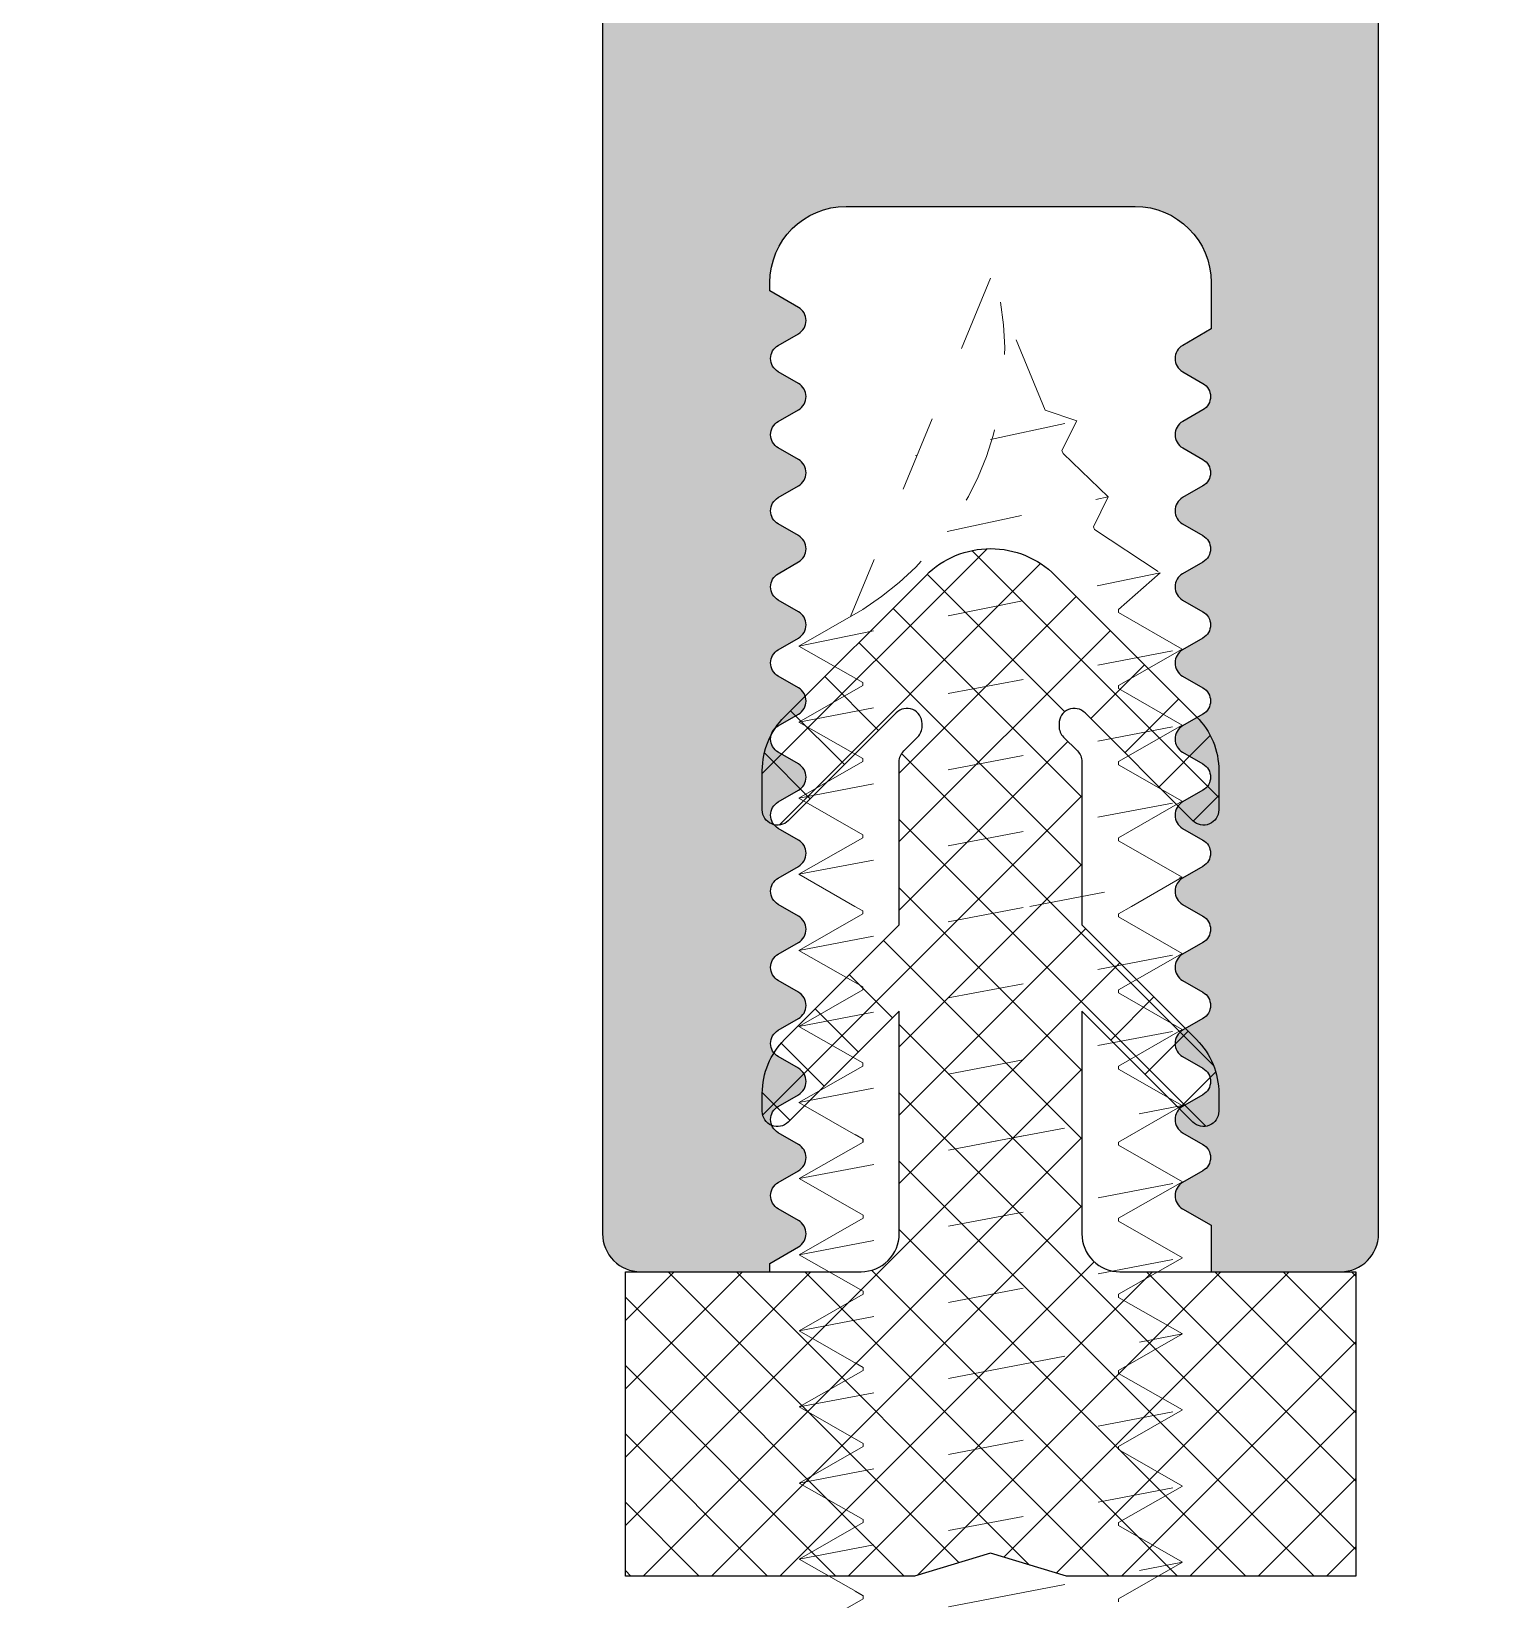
# Model space of a CAD drawing. Header units: inches. Extents: x -772 to 6765, y -813 to 4093.
# Drawn here: x 1539.365 to 1541.281, y -63.742 to -61.681 of the extents above; entities that cross this region are included whole.
import ezdxf

# ---------------------------------------------------------------- set-up
doc = ezdxf.new("R2010")
doc.units = ezdxf.units.IN
doc.header["$MEASUREMENT"] = 0
doc.linetypes.add('HIDDEN2', pattern=[0.1875, 0.125, -0.0625])
for name, color, linetype in [('aksoy_block', 7, 'Continuous'), ('aksoy_detaytarama', 252, 'Continuous'), ('aksoy_pvc', 245, 'Continuous'), ('H_FAC_Giydirme', 100, 'Continuous')]:
    doc.layers.add(name, color=color, linetype=linetype)
doc.layers.add('aksoy_vida', color=8, linetype='Continuous', lineweight=0)

# ---------------------------------------------------------------- blocks, each defined once
blk = doc.blocks.new('RYN_0342506', base_point=(58, 24.6))
at = {"layer": 'aksoy_detaytarama', "ltscale": 0.1, "extrusion": (0, 0, -1)}
h = blk.add_hatch(color=256, dxfattribs=at)
h.dxf.hatch_style = 1
h.paths.add_polyline_path([(-88.14999999990687, 52.99999999976717), (-88.14999999990687, 46.1999999997206), (-74.44999999995343, 46.1999999997206), (-74.44999999995343, 52.99999999976717)], flags=16)
edge = h.paths.add_edge_path()
edge.add_arc((-87.64998842345085, 72.09998842305504), 0.5000115766671682, 450.0013265422685, 539.9986734577313)
edge.add_line((-88.14999999990687, 72.0999999998603), (-88.14999999990687, 54.69999999983702))
edge.add_line((-88.14999999990687, 54.6999999997206), (-58.49999999990541, 54.6999999997206))
edge.add_arc((-58.5, 54.1999999997206), 0.5, 360, 450, ccw=False)
edge.add_line((-58, 54.1999999997206), (-58, 52.49999999976717))
edge.add_line((-58, 52.49999999976717), (-58.11028856829944, 52.49999999976717))
edge.add_line((-58.11028856830671, 52.49999999976717), (-58.32679491925228, 52.12499999976717))
edge.add_arc((-58.5, 52.2249999998603), 0.199999999999917, 210.0000000000001, 329.99999999999994, ccw=False)
edge.add_line((-58.67320508067496, 52.12499999976717), (-58.82679491916133, 52.3910254035145))
edge.add_arc((-59, 52.2910254036542), 0.1999999999999153, 389.9999999999992, 510.0000000000007)
edge.add_line((-59.17320508067496, 52.3910254035145), (-59.32679491916133, 52.12499999976717))
edge.add_arc((-59.5, 52.2249999998603), 0.199999999999917, 210.0000000000001, 329.99999999999994, ccw=False)
edge.add_line((-59.67320508067496, 52.12499999976717), (-59.82679491916133, 52.3910254035145))
edge.add_arc((-60, 52.2910254036542), 0.1999999999999153, 389.9999999999992, 510.0000000000007)
edge.add_line((-60.17320508067496, 52.3910254035145), (-60.32679491916133, 52.12499999976717))
edge.add_arc((-60.5, 52.2249999998603), 0.199999999999917, 210.0000000000001, 329.99999999999994, ccw=False)
edge.add_line((-60.67320508067496, 52.12499999976717), (-60.82679491916133, 52.3910254035145))
edge.add_arc((-61, 52.2910254036542), 0.1999999999999153, 389.9999999999992, 510.0000000000007)
edge.add_line((-61.17320508067496, 52.3910254035145), (-61.32679491916133, 52.12499999976717))
edge.add_arc((-61.5, 52.2249999998603), 0.199999999999917, 210.0000000000001, 329.99999999999994, ccw=False)
edge.add_line((-61.67320508067496, 52.12499999976717), (-61.82679491916133, 52.3910254035145))
edge.add_arc((-62, 52.2910254036542), 0.1999999999999153, 389.9999999999992, 510.0000000000007)
edge.add_line((-62.17320508067496, 52.3910254035145), (-62.32679491916133, 52.12499999976717))
edge.add_arc((-62.5, 52.2249999998603), 0.199999999999917, 210.0000000000001, 329.99999999999994, ccw=False)
edge.add_line((-62.67320508067496, 52.12499999976717), (-62.82679491916133, 52.3910254035145))
edge.add_arc((-63, 52.2910254036542), 0.1999999999999153, 389.9999999999992, 510.0000000000007)
edge.add_line((-63.17320508067496, 52.3910254035145), (-63.32679491916133, 52.12499999976717))
edge.add_arc((-63.5, 52.2249999998603), 0.199999999999917, 210.0000000000001, 329.99999999999994, ccw=False)
edge.add_line((-63.67320508067496, 52.12499999976717), (-63.82679491916133, 52.3910254035145))
edge.add_arc((-64, 52.2910254036542), 0.1999999999999153, 389.9999999999992, 510.0000000000007)
edge.add_line((-64.17320508067496, 52.3910254035145), (-64.32679491916133, 52.12499999976717))
edge.add_arc((-64.5, 52.2249999998603), 0.199999999999917, 210.0000000000001, 329.99999999999994, ccw=False)
edge.add_line((-64.67320508067496, 52.12499999976717), (-64.82679491916133, 52.3910254035145))
edge.add_arc((-65, 52.2910254036542), 0.1999999999999153, 389.9999999999992, 510.0000000000007)
edge.add_line((-65.17320508067496, 52.3910254035145), (-65.32679491916133, 52.12499999976717))
edge.add_arc((-65.5, 52.2249999998603), 0.199999999999917, 210.0000000000001, 329.99999999999994, ccw=False)
edge.add_line((-65.67320508067496, 52.12499999976717), (-65.82679491916133, 52.3910254035145))
edge.add_arc((-66, 52.2910254036542), 0.1999999999999153, 389.9999999999992, 510.0000000000007)
edge.add_line((-66.17320508067496, 52.3910254035145), (-66.32679491916133, 52.12499999976717))
edge.add_arc((-66.5, 52.2249999998603), 0.199999999999917, 210.0000000000001, 329.99999999999994, ccw=False)
edge.add_line((-66.67320508067496, 52.12499999976717), (-66.82679491916133, 52.3910254035145))
edge.add_arc((-67, 52.2910254036542), 0.1999999999999153, 389.9999999999992, 510.0000000000007)
edge.add_line((-67.17320508067496, 52.3910254035145), (-67.32679491916133, 52.12499999976717))
edge.add_arc((-67.5, 52.2249999998603), 0.199999999999917, 210.0000000000001, 329.99999999999994, ccw=False)
edge.add_line((-67.67320508067496, 52.12499999976717), (-67.82679491916133, 52.3910254035145))
edge.add_arc((-68, 52.2910254036542), 0.1999999999999153, 389.9999999999992, 510.0000000000007)
edge.add_line((-68.17320508067496, 52.3910254035145), (-68.32679491916133, 52.12499999976717))
edge.add_arc((-68.5, 52.2249999998603), 0.199999999999917, 210.0000000000001, 329.99999999999994, ccw=False)
edge.add_line((-68.67320508067496, 52.12499999976717), (-68.82679491916133, 52.3910254035145))
edge.add_arc((-69, 52.2910254036542), 0.1999999999999153, 389.9999999999992, 510.0000000000007)
edge.add_line((-69.17320508067496, 52.3910254035145), (-69.32679491916133, 52.12499999976717))
edge.add_arc((-69.5, 52.2249999998603), 0.199999999999917, 210.0000000000001, 329.99999999999994, ccw=False)
edge.add_line((-69.67320508067496, 52.12499999976717), (-69.8267949174442, 52.3910254035145))
edge.add_arc((-69.99999999825377, 52.2910254036542), 0.1999999999999117, 389.9999999999974, 510.0000000000026)
edge.add_line((-70.17320507904515, 52.3910254035145), (-70.32679491924864, 52.12499999976717))
edge.add_arc((-70.5, 52.2249999998603), 0.199999999999917, 210.0000000000001, 329.99999999999994, ccw=False)
edge.add_line((-70.67320508067496, 52.12499999976717), (-70.88971143162053, 52.49999999976717))
edge.add_line((-70.88971143169329, 52.49999999976717), (-70.99999999998909, 52.49999999976717))
edge.add_arc((-71, 51.49999999976717), 0.9999999999999929, 449.9999999999995, 540.0000000000005)
edge.add_line((-72, 51.49999999976717), (-72, 47.6999999997206))
edge.add_arc((-71, 47.6999999997206), 1.000000000000007, 540.0000000000005, 629.9999999999995)
edge.add_line((-71, 46.6999999997206), (-70.3897114317042, 46.6999999997206))
edge.add_line((-70.38971143169329, 46.6999999997206), (-70.17320508074772, 47.0749999997206))
edge.add_arc((-70, 46.9749999998603), 0.199999999999917, 390.00000000000006, 509.9999999999999, ccw=False)
edge.add_line((-69.82679491920862, 47.0749999997206), (-69.67320508072225, 46.80897459597327))
edge.add_arc((-69.5, 46.9089745960664), 0.1999999999999135, 569.9999999999984, 690.0000000000016)
edge.add_line((-69.32679491920862, 46.80897459597327), (-69.17320508072225, 47.0749999997206))
edge.add_arc((-69, 46.9749999998603), 0.199999999999917, 390.00000000000006, 509.9999999999999, ccw=False)
edge.add_line((-68.82679491920862, 47.0749999997206), (-68.67320508072225, 46.80897459597327))
edge.add_arc((-68.5, 46.9089745960664), 0.1999999999999135, 569.9999999999984, 690.0000000000016)
edge.add_line((-68.32679491920862, 46.80897459597327), (-68.17320508072225, 47.0749999997206))
edge.add_arc((-68, 46.9749999998603), 0.199999999999917, 390.00000000000006, 509.9999999999999, ccw=False)
edge.add_line((-67.82679491920862, 47.0749999997206), (-67.67320508072225, 46.80897459597327))
edge.add_arc((-67.5, 46.9089745960664), 0.1999999999999135, 569.9999999999984, 690.0000000000016)
edge.add_line((-67.32679491920862, 46.80897459597327), (-67.17320508072225, 47.0749999997206))
edge.add_arc((-67, 46.9749999998603), 0.199999999999917, 390.00000000000006, 509.9999999999999, ccw=False)
edge.add_line((-66.82679491920862, 47.0749999997206), (-66.67320508072225, 46.80897459597327))
edge.add_arc((-66.5, 46.9089745960664), 0.1999999999999135, 569.9999999999984, 690.0000000000016)
edge.add_line((-66.32679491920862, 46.80897459597327), (-66.17320508072225, 47.0749999997206))
edge.add_arc((-66, 46.9749999998603), 0.199999999999917, 390.00000000000006, 509.9999999999999, ccw=False)
edge.add_line((-65.82679491920862, 47.0749999997206), (-65.67320508072225, 46.80897459597327))
edge.add_arc((-65.5, 46.9089745960664), 0.1999999999999135, 569.9999999999984, 690.0000000000016)
edge.add_line((-65.32679491920862, 46.80897459597327), (-65.17320508072225, 47.0749999997206))
edge.add_arc((-65, 46.9749999998603), 0.199999999999917, 390.00000000000006, 509.9999999999999, ccw=False)
edge.add_line((-64.82679491920862, 47.0749999997206), (-64.67320508072225, 46.80897459597327))
edge.add_arc((-64.5, 46.9089745960664), 0.1999999999999135, 569.9999999999984, 690.0000000000016)
edge.add_line((-64.32679491920862, 46.80897459597327), (-64.17320508072225, 47.0749999997206))
edge.add_arc((-64, 46.9749999998603), 0.199999999999917, 390.00000000000006, 509.9999999999999, ccw=False)
edge.add_line((-63.82679491920862, 47.0749999997206), (-63.67320508072225, 46.80897459597327))
edge.add_arc((-63.5, 46.9089745960664), 0.1999999999999135, 569.9999999999984, 690.0000000000016)
edge.add_line((-63.32679491920862, 46.80897459597327), (-63.17320508072225, 47.0749999997206))
edge.add_arc((-63, 46.9749999998603), 0.199999999999917, 390.00000000000006, 509.9999999999999, ccw=False)
edge.add_line((-62.82679491920862, 47.0749999997206), (-62.67320508072225, 46.80897459597327))
edge.add_arc((-62.5, 46.9089745960664), 0.1999999999999135, 569.9999999999984, 690.0000000000016)
edge.add_line((-62.32679491920862, 46.80897459597327), (-62.17320508072225, 47.0749999997206))
edge.add_arc((-62, 46.9749999998603), 0.199999999999917, 390.00000000000006, 509.9999999999999, ccw=False)
edge.add_line((-61.82679491920862, 47.0749999997206), (-61.67320508072225, 46.80897459597327))
edge.add_arc((-61.5, 46.9089745960664), 0.1999999999999135, 569.9999999999984, 690.0000000000016)
edge.add_line((-61.32679491920862, 46.80897459597327), (-61.17320508072225, 47.0749999997206))
edge.add_arc((-61, 46.9749999998603), 0.199999999999917, 390.00000000000006, 509.9999999999999, ccw=False)
edge.add_line((-60.82679491920862, 47.0749999997206), (-60.67320508072225, 46.80897459597327))
edge.add_arc((-60.5, 46.9089745960664), 0.1999999999999135, 569.9999999999984, 690.0000000000016)
edge.add_line((-60.32679491920862, 46.80897459597327), (-60.17320508072225, 47.0749999997206))
edge.add_arc((-60, 46.9749999998603), 0.199999999999917, 390.00000000000006, 509.9999999999999, ccw=False)
edge.add_line((-59.82679491920862, 47.0749999997206), (-59.67320508072225, 46.80897459597327))
edge.add_arc((-59.5, 46.9089745960664), 0.1999999999999135, 569.9999999999984, 690.0000000000016)
edge.add_line((-59.32679491920862, 46.80897459597327), (-59.17320508072225, 47.0749999997206))
edge.add_arc((-59, 46.9749999998603), 0.199999999999917, 390.00000000000006, 509.9999999999999, ccw=False)
edge.add_line((-58.82679491920862, 47.0749999997206), (-58.61028856826306, 46.6999999997206))
edge.add_line((-58.61028856830671, 46.6999999997206), (-58.00000000000728, 46.6999999997206))
edge.add_line((-58, 46.6999999997206), (-58, 44.99999999976717))
edge.add_arc((-58.5, 44.99999999976717), 0.5000000000000142, 270.0000000000016, 359.99999999999835, ccw=False)
edge.add_line((-58.5, 44.49999999976717), (-88.15000000000146, 44.49999999976718))
edge.add_line((-88.14999999990687, 44.49999999976717), (-88.14999999990687, 27.09999999974389))
edge.add_arc((-87.64998842345085, 27.1000115761999), 0.5000115766671673, 540.0013265422685, 629.9986734577316)
edge.add_line((-87.64999999990687, 26.5999999998603), (-79.8499999999076, 26.5999999998603))
edge.add_line((-79.84999999997672, 26.5999999998603), (-79.84999999997672, 32.90099999983795))
edge.add_arc((-78.64999999990687, 32.90099999983795), 1.200000000035305, 450.00000000165096, 540.0000000016495, ccw=False)
edge.add_line((-78.64999999990687, 34.10099999979138), (-75.14999999760039, 34.10099999979138))
edge.add_arc((-75.14999999769498, 33.60099999979138), 0.4999999999997726, 359.9999999999739, 450.00000000002603, ccw=False)
edge.add_line((-74.64999999769498, 33.60099999979138), (-74.64999999769498, 32.20163505629171))
edge.add_arc((-74.9499884248944, 32.19899999978952), 0.2999999999957435, 269.9999999913433, 360.50326520220784, ccw=False)
edge.add_line((-74.9499884248944, 31.89899999974295), (-75.14998842477507, 31.89899999974295))
edge.add_arc((-75.14998842484783, 32.39899999974295), 0.5000000000195541, 539.99999996222, 629.9999999977592, ccw=False)
edge.add_line((-75.64998842484783, 32.39899999997579), (-75.64998842456771, 32.89899999962654))
edge.add_line((-75.64998842449859, 32.89899999974295), (-77.6499999999287, 32.89886030764319))
edge.add_line((-77.64999999990687, 32.89886030764319), (-77.64999967836047, 29.59892105893232))
edge.add_line((-77.64999967836775, 29.59892105893232), (-77.84999967836848, 29.39892105897889))
edge.add_line((-77.8499996784376, 29.39892105897889), (-77.65000032152966, 29.19892105902545))
edge.add_line((-77.6500003215624, 29.19892105902545), (-77.65000000001237, 25.89899999974295))
edge.add_line((-77.64999999990687, 25.89899999974295), (-75.64999999990687, 25.89899999974295))
edge.add_line((-75.64999999990687, 25.89899999974295), (-75.64999999760039, 26.39899999974295))
edge.add_arc((-75.14999999769498, 26.39899999974295), 0.4999999999997726, 449.9999999999739, 540.0000000000261, ccw=False)
edge.add_line((-75.14999999769498, 26.89899999974295), (-74.94999999769789, 26.89899999974295))
edge.add_arc((-74.94999999762513, 26.59899999969639), 0.300000000025193, 359.999999995918, 449.99999999574385, ccw=False)
edge.add_line((-74.64999999769498, 26.59899999969639), (-74.65000000000146, 25.09999999892898))
edge.add_arc((-75.14999999990687, 25.0999999998603), 0.49999999997695, 269.99999999735866, 359.9999999092598, ccw=False)
edge.add_line((-75.14999999990687, 24.5999999998603), (-220.6499999999069, 24.59999999986033))
edge.add_arc((-220.6499969592551, 25.10000304039568), 0.5000030407071934, 540.0003484361993, 629.9996515638006, ccw=False)
edge.add_line((-221.1499999999069, 25.0999999998603), (-221.1499999999069, 74.0999999998603))
edge.add_arc((-220.6499969592551, 74.0999969590921), 0.5000030407071934, 450.0003484361994, 539.9996515638006, ccw=False)
edge.add_line((-220.6499999999069, 74.5999999998603), (-75.14999999990687, 74.59999999986027))
edge.add_arc((-75.14999999990687, 74.0999999998603), 0.4999999999769536, 360.00000009074057, 450.0000000026409, ccw=False)
edge.add_line((-74.64999999990687, 74.1000000005588), (-74.64999999760039, 72.60099999979138))
edge.add_arc((-74.94999999762513, 72.60099999979138), 0.3000000000251944, 270.0000000042559, 360.0000000040817, ccw=False)
edge.add_line((-74.94999999762513, 72.30099999974482), (-75.14999999762222, 72.30099999974482))
edge.add_arc((-75.14999999769498, 72.80099999974482), 0.4999999999997726, 179.9999999999739, 270.00000000002603, ccw=False)
edge.add_line((-75.64999999769498, 72.80099999974482), (-75.65000000000146, 73.30099999974482))
edge.add_line((-75.64999999990687, 73.30099999974482), (-77.64999999990687, 73.30099999974482))
edge.add_line((-77.64999999990687, 73.30099999974482), (-77.6500003214569, 70.00107894046232))
edge.add_line((-77.6500003215624, 70.00107894046232), (-77.84999967847034, 69.80107894050889))
edge.add_line((-77.8499996784376, 69.80107894050889), (-77.64999967843687, 69.60107894055545))
edge.add_line((-77.64999967836775, 69.60107894055545), (-77.64999999991414, 66.30113969184458))
edge.add_line((-77.64999999990687, 66.30113969184458), (-75.64998842447676, 66.30099999974482))
edge.add_line((-75.64998842449859, 66.30099999974482), (-75.64998842477871, 66.80099999939557))
edge.add_arc((-75.14998842484783, 66.80099999974482), 0.5000000000195541, 450.0000000022407, 540.00000003778, ccw=False)
edge.add_line((-75.14998842484783, 67.30099999974482), (-74.94998842496716, 67.30099999974482))
edge.add_arc((-74.9499884248944, 67.00099999969825), 0.2999999999957454, 359.496734797793, 450.00000000865623, ccw=False)
edge.add_line((-74.64999999769498, 66.99836494331248), (-74.64999999769498, 65.5989999998128))
edge.add_arc((-75.14999999769498, 65.59899999969639), 0.4999999999997726, 269.9999999999739, 360.00000000002603, ccw=False)
edge.add_line((-75.14999999769498, 65.09899999969639), (-78.65000000000146, 65.09899999969639))
edge.add_arc((-78.64999999990687, 66.29899999988265), 1.200000000035288, 539.9999999983498, 629.9999999983497, ccw=False)
edge.add_line((-79.84999999997672, 66.29899999988265), (-79.84999999997672, 72.5999999998603))
edge.add_line((-79.84999999997672, 72.5999999998603), (-87.64999999997599, 72.5999999998603))
h.paths.add_polyline_path([(-218.6499999999069, 72.39999999967404), (-203.1499999999069, 72.39999999967404), (-202.1499999999069, 72.0999999998603), (-184.1499999999069, 72.0999999998603), (-183.1499999999069, 72.39999999967404), (-132.1499999999069, 72.39999999967404), (-131.1499999999069, 72.0999999998603), (-127.1499999999069, 72.0999999998603), (-126.1499999999069, 72.39999999967404), (-90.14999999990687, 72.39999999967404), (-90.14999999990687, 26.7999999995809), (-126.1499999999069, 26.7999999995809), (-127.1499999999069, 27.0999999998603), (-131.1499999999069, 27.0999999998603), (-132.1499999999069, 26.7999999995809), (-183.1539999999804, 26.7999999995809), (-183.1499999999069, 26.7999999995809), (-184.1499999999069, 27.0999999998603), (-202.1499999999069, 27.0999999998603), (-203.1499999999069, 26.7999999995809), (-218.6499999999069, 26.7999999995809)], flags=16)
at = {"layer": 'H_FAC_Giydirme', "extrusion": (0, 0, -1)}
blk.add_lwpolyline([(-88.14999999990687, 54.6999999997206), (-58.5, 54.6999999997206, -0.414213562373095), (-58, 54.1999999997206), (-58, 52.49999999976717), (-58.11028856830671, 52.49999999976717), (-58.32679491920862, 52.12499999976717, -0.577350269189625), (-58.67320508067496, 52.12499999976717), (-58.82679491920862, 52.3910254035145, 0.5773502691896374), (-59.17320508067496, 52.3910254035145), (-59.32679491920862, 52.12499999976717, -0.577350269189625), (-59.67320508067496, 52.12499999976717), (-59.82679491920862, 52.3910254035145, 0.5773502691896374), (-60.17320508067496, 52.3910254035145), (-60.32679491920862, 52.12499999976717, -0.577350269189625), (-60.67320508067496, 52.12499999976717), (-60.82679491920862, 52.3910254035145, 0.5773502691896374), (-61.17320508067496, 52.3910254035145), (-61.32679491920862, 52.12499999976717, -0.577350269189625), (-61.67320508067496, 52.12499999976717), (-61.82679491920862, 52.3910254035145, 0.5773502691896374), (-62.17320508067496, 52.3910254035145), (-62.32679491920862, 52.12499999976717, -0.577350269189625), (-62.67320508067496, 52.12499999976717), (-62.82679491920862, 52.3910254035145, 0.5773502691896374), (-63.17320508067496, 52.3910254035145), (-63.32679491920862, 52.12499999976717, -0.577350269189625), (-63.67320508067496, 52.12499999976717), (-63.82679491920862, 52.3910254035145, 0.5773502691896374), (-64.17320508067496, 52.3910254035145), (-64.32679491920862, 52.12499999976717, -0.577350269189625), (-64.67320508067496, 52.12499999976717), (-64.82679491920862, 52.3910254035145, 0.5773502691896374), (-65.17320508067496, 52.3910254035145), (-65.32679491920862, 52.12499999976717, -0.577350269189625), (-65.67320508067496, 52.12499999976717), (-65.82679491920862, 52.3910254035145, 0.5773502691896374), (-66.17320508067496, 52.3910254035145), (-66.32679491920862, 52.12499999976717, -0.577350269189625), (-66.67320508067496, 52.12499999976717), (-66.82679491920862, 52.3910254035145, 0.5773502691896374), (-67.17320508067496, 52.3910254035145), (-67.32679491920862, 52.12499999976717, -0.577350269189625), (-67.67320508067496, 52.12499999976717), (-67.82679491920862, 52.3910254035145, 0.5773502691896374), (-68.17320508067496, 52.3910254035145), (-68.32679491920862, 52.12499999976717, -0.577350269189625), (-68.67320508067496, 52.12499999976717), (-68.82679491920862, 52.3910254035145, 0.5773502691896374), (-69.17320508067496, 52.3910254035145), (-69.32679491920862, 52.12499999976717, -0.577350269189625), (-69.67320508067496, 52.12499999976717), (-69.8267949174624, 52.3910254035145, 0.5773502691896581), (-70.17320507904515, 52.3910254035145), (-70.32679491920862, 52.12499999976717, -0.577350269189625), (-70.67320508067496, 52.12499999976717), (-70.88971143169329, 52.49999999976717), (-71, 52.49999999976717, 0.4142135623730992), (-72, 51.49999999976717), (-72, 47.6999999997206, 0.4142135623730909), (-71, 46.6999999997206), (-70.38971143169329, 46.6999999997206), (-70.17320508067496, 47.0749999997206, -0.577350269189625), (-69.82679491920862, 47.0749999997206), (-69.67320508067496, 46.80897459597327, 0.5773502691896415), (-69.32679491920862, 46.80897459597327), (-69.17320508067496, 47.0749999997206, -0.577350269189625), (-68.82679491920862, 47.0749999997206), (-68.67320508067496, 46.80897459597327, 0.5773502691896415), (-68.32679491920862, 46.80897459597327), (-68.17320508067496, 47.0749999997206, -0.577350269189625), (-67.82679491920862, 47.0749999997206), (-67.67320508067496, 46.80897459597327, 0.5773502691896415), (-67.32679491920862, 46.80897459597327), (-67.17320508067496, 47.0749999997206, -0.577350269189625), (-66.82679491920862, 47.0749999997206), (-66.67320508067496, 46.80897459597327, 0.5773502691896415), (-66.32679491920862, 46.80897459597327), (-66.17320508067496, 47.0749999997206, -0.577350269189625), (-65.82679491920862, 47.0749999997206), (-65.67320508067496, 46.80897459597327, 0.5773502691896415), (-65.32679491920862, 46.80897459597327), (-65.17320508067496, 47.0749999997206, -0.577350269189625), (-64.82679491920862, 47.0749999997206), (-64.67320508067496, 46.80897459597327, 0.5773502691896415), (-64.32679491920862, 46.80897459597327), (-64.17320508067496, 47.0749999997206, -0.577350269189625), (-63.82679491920862, 47.0749999997206), (-63.67320508067496, 46.80897459597327, 0.5773502691896415), (-63.32679491920862, 46.80897459597327), (-63.17320508067496, 47.0749999997206, -0.577350269189625), (-62.82679491920862, 47.0749999997206), (-62.67320508067496, 46.80897459597327, 0.5773502691896415), (-62.32679491920862, 46.80897459597327), (-62.17320508067496, 47.0749999997206, -0.577350269189625), (-61.82679491920862, 47.0749999997206), (-61.67320508067496, 46.80897459597327, 0.5773502691896415), (-61.32679491920862, 46.80897459597327), (-61.17320508067496, 47.0749999997206, -0.577350269189625), (-60.82679491920862, 47.0749999997206), (-60.67320508067496, 46.80897459597327, 0.5773502691896415), (-60.32679491920862, 46.80897459597327), (-60.17320508067496, 47.0749999997206, -0.577350269189625), (-59.82679491920862, 47.0749999997206), (-59.67320508067496, 46.80897459597327, 0.5773502691896415), (-59.32679491920862, 46.80897459597327), (-59.17320508067496, 47.0749999997206, -0.577350269189625), (-58.82679491920862, 47.0749999997206), (-58.61028856830671, 46.6999999997206), (-58, 46.6999999997206), (-58, 44.99999999976717, -0.4142135623730784), (-58.5, 44.49999999976717), (-88.14999999990687, 44.49999999976717)], format="xyb", dxfattribs=at)
blk = doc.blocks.new('RYN_0809271', base_point=(0.007070999999999999, -0.007070999999999999))
at = {"layer": 'aksoy_detaytarama', "extrusion": (0, 0, -1)}
h = blk.add_hatch(dxfattribs=at)
h.set_pattern_fill('ANSI37', color=256, scale=0.2, angle=89.99999999999999)
h.set_pattern_definition([(135, (5565.303622681734, -3711.119958443611), (-0.4490128060534578, -0.4490128060534575), []), (225, (5565.303622681734, -3711.119958443611), (0.4490128060534575, -0.4490128060534578), [])])
edge = h.paths.add_edge_path()
edge.add_ellipse((-12.31008194702655, 4.792429000000084), major_axis=(-1.199598967973309, 0), ratio=1, start_angle=-45.01725629013196, end_angle=45.01725629013192)
edge.add_line((-13.15807099999984, 3.943929000000026), (-11.30007099999966, 2.084929000000102))
edge.add_ellipse((-10.59374572823283, 2.793201147737209), major_axis=(-1.000272375304159, 0), ratio=1, start_angle=45.07885473588838, end_angle=90.03864855606537)
edge.add_line((-10.59307100000024, 1.792929000000186), (-10.07607100000041, 1.792929000000186))
edge.add_ellipse((-10.07604803440923, 1.992985419021128), major_axis=(-0.2000564203391169, 0), ratio=1, start_angle=89.99342269820941, end_angle=224.7907107035645)
edge.add_line((-9.934070999999676, 2.13392900000008), (-11.35107100000005, 3.550928999999996))
edge.add_ellipse((-11.2100949553251, 3.692873086844595), major_axis=(-0.2000559145897429, 0), ratio=1, start_angle=-90.00686077693348, end_angle=45.196043010322796, ccw=False)
edge.add_line((-11.21007100000043, 3.892929000000095), (-11.17607099999987, 3.892929000000095))
edge.add_ellipse((-11.17593624832989, 3.692871961647356), major_axis=(-0.2000570837348221, 0), ratio=1, start_angle=224.8363264511894, end_angle=270.03859249775803, ccw=False)
edge.add_line((-11.03407100000004, 3.833928999999898), (-10.85107100000005, 3.650928999999905))
edge.add_ellipse((-10.71020583297893, 3.792989147413335), major_axis=(-0.2000601928495831, 0), ratio=1, start_angle=45.24199646498594, end_angle=90.03861518417192)
edge.add_line((-10.71007100000043, 3.592928999999913), (-8.564070999999785, 3.592928999999913))
edge.add_line((-8.564070999999785, 3.592928999999913), (-7.057071000000178, 2.084929000000102))
edge.add_ellipse((-6.35074572823289, 2.793201147738308), major_axis=(-1.000272375305259, 0), ratio=1, start_angle=45.07885473591444, end_angle=90.03864855609133)
edge.add_line((-6.350070999999843, 1.792929000000186), (-6.11591800000042, 1.792929000000186))
edge.add_ellipse((-6.115918004211248, 1.992928706627734), major_axis=(-0.1999997066275481, 0), ratio=1, start_angle=90.00000120631518, end_angle=225.0000585757657)
edge.add_line((-5.974497000000156, 2.134349999999813), (-7.433074999999917, 3.592928999999913))
edge.add_line((-7.433074999999917, 3.592928999999913), (-4.507070999999996, 3.592928999999913))
edge.add_ellipse((-4.507070626462404, 3.092929373537504), major_axis=(-0.499999626462548, 0), ratio=1, start_angle=179.9999571957131, end_angle=270.000042804287, ccw=False)
edge.add_line((-4.007070999999996, 3.092928999999913), (-4.007070999999996, -0.007070999999996275))
edge.add_line((-4.007070999999996, -0.007070999999996275), (-0.007070999999996275, -0.007070999999996275))
edge.add_line((-0.007070999999996275, -0.007070999999996275), (-0.007070999999996275, 3.792929000000186))
edge.add_line((-0.007070999999996275, 3.792929000000186), (-0.3070710000001782, 4.792929000000186))
edge.add_line((-0.3070710000001782, 4.792929000000186), (-0.007070999999996275, 5.792929000000186))
edge.add_line((-0.007070999999996275, 5.792929000000186), (-0.007070999999996275, 9.592928999999913))
edge.add_line((-0.007070999999996275, 9.592928999999913), (-4.007070999999996, 9.592928999999913))
edge.add_line((-4.007070999999996, 9.592928999999913), (-4.007070999999996, 6.492929000000004))
edge.add_ellipse((-4.507070626462404, 6.492928626462412), major_axis=(-0.4999996264625475, 0), ratio=1, start_angle=89.99995719571302, end_angle=180.000042804287, ccw=False)
edge.add_line((-4.507070999999996, 5.992929000000004), (-7.433074999999917, 5.992929000000004))
edge.add_line((-7.433074999999917, 5.992929000000004), (-5.973544999999831, 7.451458999999886))
edge.add_ellipse((-6.114917861419315, 7.592928931405583), major_axis=(-0.2000000685946508, 0), ratio=1, start_angle=134.980336425569, end_angle=270.0000397004902)
edge.add_line((-6.114918000000216, 7.792929000000186), (-6.350070999999843, 7.792929000000186))
edge.add_ellipse((-6.349884156846304, 6.792993511571161), major_axis=(-0.9999355058853331, 0), ratio=1, start_angle=270.0107060146659, end_angle=315.0101841010697)
edge.add_line((-7.057071000000178, 7.499929000000066), (-8.564070999999785, 5.992929000000004))
edge.add_line((-8.564070999999785, 5.992929000000004), (-10.71007100000043, 5.992929000000004))
edge.add_ellipse((-10.70935078243665, 5.793224751247283), major_axis=(-0.1997055474523127, 0), ratio=1, start_angle=270.2066317972265, end_angle=315.2061098836302)
edge.add_line((-10.85107100000005, 5.933928999999807), (-11.03407100000004, 5.750928999999815))
edge.add_ellipse((-11.17508409523171, 5.893340371084268), major_axis=(-0.200413801024204, 0), ratio=1, start_angle=89.71785522633871, end_angle=134.7173333127425, ccw=False)
edge.add_line((-11.17607099999987, 5.692928999999822), (-11.21007100000043, 5.692928999999822))
edge.add_ellipse((-11.20994796381545, 5.892630900592423), major_axis=(-0.1997019384938467, 0), ratio=1, start_angle=-45.035515693713876, end_angle=89.96470011946099, ccw=False)
edge.add_line((-11.35107100000005, 6.033929000000171), (-9.934070999999676, 7.450929000000087))
edge.add_ellipse((-10.07590114186273, 7.592519993729518), major_axis=(-0.2004090782529154, 0), ratio=1, start_angle=135.0483456375078, end_angle=270.0485614506829)
edge.add_line((-10.07607100000041, 7.792929000000186), (-10.59307100000024, 7.792929000000186))
edge.add_ellipse((-10.59288415684624, 6.792993511572258), major_axis=(-0.9999355058842353, 0), ratio=1, start_angle=270.010706014692, end_angle=315.0101841010957)
edge.add_line((-11.30007099999966, 7.499929000000066), (-13.15807099999984, 5.640929000000142))
at = {"layer": 'aksoy_pvc'}
blk.add_lwpolyline([(13.15807099999984, 5.640929000000142, -0.41439), (13.15807099999984, 3.943929000000026), (11.30007099999966, 2.084929000000102, -0.19873), (10.59307100000024, 1.792929000000186), (10.07607100000041, 1.792929000000186, -0.6669), (9.934070999999676, 2.13392900000008), (11.35107100000005, 3.550928999999996, 0.66946), (11.21007100000043, 3.892929000000095), (11.17607099999987, 3.892929000000095, 0.19983), (11.03407100000004, 3.833928999999898), (10.85107100000005, 3.650928999999905, -0.19799), (10.71007100000043, 3.592928999999913), (8.564070999999785, 3.592928999999913), (7.057071000000178, 2.084929000000102, -0.19873), (6.350070999999843, 1.792929000000186), (6.11591800000042, 1.792929000000186, -0.668179), (5.974497000000156, 2.134349999999813), (7.433074999999917, 3.592928999999913), (4.507070999999996, 3.592928999999913, 0.414214), (4.007070999999996, 3.092928999999913), (4.007070999999996, -0.007070999999996275), (0.007070999999996275, -0.007070999999996275), (0.007070999999996275, 3.792929000000186), (0.3070710000001782, 4.792929000000186), (0.007070999999996275, 5.792929000000186), (0.007070999999996275, 9.592928999999913), (4.007070999999996, 9.592928999999913), (4.007070999999996, 6.492929000000004, 0.414214), (4.507070999999996, 5.992929000000004), (7.433074999999917, 5.992929000000004), (5.973544999999831, 7.451458999999886, -0.668303), (6.114918000000216, 7.792929000000186), (6.350070999999843, 7.792929000000186, -0.19891), (7.057071000000178, 7.499929000000066), (8.564070999999785, 5.992929000000004), (10.71007100000043, 5.992929000000004, -0.19891), (10.85107100000005, 5.933928999999807), (11.03407100000004, 5.750928999999815, 0.19891), (11.17607099999987, 5.692928999999822), (11.21007100000043, 5.692928999999822, 0.66818), (11.35107100000005, 6.033929000000171), (9.934070999999676, 7.450929000000087, -0.66818), (10.07607100000041, 7.792929000000186), (10.59307100000024, 7.792929000000186, -0.19891), (11.30007099999966, 7.499929000000066), (13.15807099999984, 5.640929000000142)], format="xyb", close=True, dxfattribs=at)
blk = doc.blocks.new('RYN_0535462', base_point=(-3.157513, 0))
at = {"layer": 'aksoy_vida', "linetype": 'HIDDEN2', "ltscale": 0.2}
for p, q in [((6.364849999999933, 6.515207000000373), (6.943369999999959, 3.47801999999956)), ((6.844826999999896, 5.675317000000177), (6.364849999999933, 6.515207000000373)), ((7.365109999999731, 6.515207000000373), (6.885212999999567, 5.675317000000177)), ((7.365109999999731, 6.515207000000373), (8.324999999999818, 1.475864000000001)), ((7.845088000000032, 5.675317000000177), (7.365109999999731, 6.515207000000373)), ((8.364980000000287, 6.515207000000373), (7.885083000000122, 5.675317000000177)), ((8.364980000000287, 6.515207000000373), (9.324870000000374, 1.475864000000001)), ((8.84495700000025, 5.675317000000177), (8.364980000000287, 6.515207000000373)), ((9.364849999999933, 6.515207000000373), (8.88495200000034, 5.675317000000177)), ((9.364849999999933, 6.515207000000373), (9.943369999999959, 3.47801999999956)), ((9.844826999999896, 5.675317000000177), (9.364849999999933, 6.515207000000373)), ((10.36510999999973, 6.515207000000373), (9.885212999999567, 5.675317000000177)), ((10.36510999999973, 6.515207000000373), (11.32499999999982, 1.475864000000001)), ((10.84508800000003, 5.675317000000177), (10.36510999999973, 6.515207000000373)), ((11.36498000000029, 6.515207000000373), (10.88508300000012, 5.675317000000177)), ((11.36498000000029, 6.515207000000373), (12.32487000000037, 1.475864000000001)), ((11.84495700000025, 5.675317000000177), (11.36498000000029, 6.515207000000373)), ((12.36484999999993, 6.515207000000373), (11.88495200000034, 5.675317000000177)), ((12.36484999999993, 6.515207000000373), (12.94336999999996, 3.47801999999956)), ((12.8448269999999, 5.675317000000177), (12.36484999999993, 6.515207000000373)), ((13.36510999999973, 6.518694000000323), (12.88521299999957, 5.678804000000127)), ((13.36510999999973, 6.518694000000323), (14.32499999999982, 1.47935200000029)), ((13.84508800000003, 5.678804000000127), (13.36510999999973, 6.518694000000323)), ((14.36498000000029, 6.518694000000323), (13.88508300000012, 5.678804000000127)), ((14.36498000000029, 6.518694000000323), (15.32487000000037, 1.47935200000029)), ((14.84495700000025, 5.678804000000127), (14.36498000000029, 6.518694000000323)), ((15.36484999999993, 6.518694000000323), (14.88495200000034, 5.678804000000127)), ((15.36484999999993, 6.518694000000323), (15.94336999999996, 3.48150700000042)), ((15.8448269999999, 5.678804000000127), (15.36484999999993, 6.518694000000323)), ((15.94336999999996, 5.781272999999601), (16.36471900000015, 6.518694000000323)), ((16.36471900000015, 6.518694000000323), (17.32460900000024, 1.47935200000029)), ((16.84469700000045, 5.678804000000127), (16.36471900000015, 6.518694000000323)), ((17.3645889999998, 6.518694000000323), (16.8846910000002, 5.678804000000127)), ((17.3645889999998, 6.518694000000323), (18.32447799999954, 1.47935200000029)), ((17.84456599999976, 5.678804000000127), (17.3645889999998, 6.518694000000323)), ((18.36445800000001, 6.518694000000323), (17.88456099999985, 5.678804000000127)), ((18.36445800000001, 6.518694000000323), (19.3243480000001, 1.47935200000029)), ((18.84443600000031, 5.678804000000127), (18.36445800000001, 6.518694000000323)), ((19.36432799999966, 6.518694000000323), (18.88443000000007, 5.678804000000127)), ((19.36432799999966, 6.518694000000323), (20.32421799999975, 1.770513999999821)), ((19.84430499999962, 5.678804000000127), (19.36432799999966, 6.518694000000323)), ((6.884821999999986, 5.675317000000177), (6.943369999999959, 5.777785000000222)), ((9.884821999999986, 5.675317000000177), (9.943369999999959, 5.777785000000222)), ((12.88482199999999, 5.675317000000177), (12.94336999999996, 5.777785000000222)), ((15.88482199999999, 5.678804000000127), (15.94336999999996, 5.781272999999601)), ((24.19793200000004, 3.999050000000352), (19.75178200000028, 5.840704999999616)), ((6.843369999999595, 5.678549999999632), (6.845218000000386, 5.675317000000177)), ((6.884821999999986, 5.675317000000177), (6.844826999999896, 5.675317000000177)), ((6.885212999999567, 5.675317000000177), (6.845218000000386, 5.675317000000177)), ((7.885083000000122, 5.675317000000177), (7.845088000000032, 5.675317000000177)), ((8.88495200000034, 5.675317000000177), (8.84495700000025, 5.675317000000177)), ((9.843369999999595, 5.678549999999632), (9.845218000000386, 5.675317000000177)), ((9.884821999999986, 5.675317000000177), (9.844826999999896, 5.675317000000177)), ((9.885212999999567, 5.675317000000177), (9.845218000000386, 5.675317000000177)), ((10.88508300000012, 5.675317000000177), (10.84508800000003, 5.675317000000177)), ((11.88495200000034, 5.675317000000177), (11.84495700000025, 5.675317000000177)), ((12.8433699999996, 5.682036999999582), (12.84521800000039, 5.678804000000127)), ((12.88482199999999, 5.675317000000177), (12.8448269999999, 5.675317000000177)), ((12.88521299999957, 5.678804000000127), (12.84521800000039, 5.678804000000127)), ((13.88508300000012, 5.678804000000127), (13.84508800000003, 5.678804000000127)), ((14.88495200000034, 5.678804000000127), (14.84495700000025, 5.678804000000127)), ((15.88482199999999, 5.678804000000127), (15.8448269999999, 5.678804000000127)), ((16.8846910000002, 5.678804000000127), (16.84469700000045, 5.678804000000127)), ((17.88456099999985, 5.678804000000127), (17.84456599999976, 5.678804000000127)), ((18.88443000000007, 5.678804000000127), (18.84443600000031, 5.678804000000127)), ((21.86805399999957, 4.983586999999716), (21.87265800000023, 4.962209999999686)), ((20.86818500000027, 4.569427999999789), (21.32408699999996, 2.452554000000418)), ((6.843369999999595, 4.005065999999715), (7.325130999999601, 1.475864000000001)), ((9.843369999999595, 4.005065999999715), (10.3251309999996, 1.475864000000001)), ((12.8433699999996, 4.008554000000004), (13.3251309999996, 1.47935200000029)), ((22.08009599999968, 3.999023000000307), (22.32395699999961, 2.866713000000345)), ((22.46392899999955, 3.280802000000222), (24.19786699999986, 3.999023000000307)), ((15.94336999999996, 3.48150700000042), (16.32473899999968, 1.47935200000029)), ((22.46392899999955, 3.280802000000222), (22.32395699999961, 2.866713000000345)), ((21.89526999999998, 3.045256999999765), (21.32408699999996, 2.452554000000418)), ((21.89526999999998, 3.045256999999765), (21.93222100000003, 3.060561999999663)), ((22.32395699999961, 2.866713000000345), (21.93222100000003, 3.060561999999663)), ((20.89540099999977, 2.631097000000409), (20.32421799999975, 1.770513999999821)), ((20.89540099999977, 2.631097000000409), (20.93235100000038, 2.646402000000307)), ((21.32408699999996, 2.452554000000418), (20.93235100000038, 2.646402000000307)), ((6.804847000000336, 2.315754999999626), (6.844842000000426, 2.315754999999626)), ((6.843369999999595, 2.315754999999626), (6.845233000000007, 2.315754999999626)), ((6.844842000000426, 2.315754999999626), (6.943369999999959, 2.143315999999686)), ((7.325130999999601, 1.475864000000001), (6.845233000000007, 2.315754999999626)), ((7.805107999999564, 2.315754999999626), (7.325130999999601, 1.475864000000001)), ((7.805107999999564, 2.315754999999626), (7.845102999999654, 2.315754999999626)), ((8.324999999999818, 1.475864000000001), (7.845102999999654, 2.315754999999626)), ((8.80497800000012, 2.315754999999626), (8.324999999999818, 1.475864000000001)), ((8.80497800000012, 2.315754999999626), (8.84497199999987, 2.315754999999626)), ((9.324870000000374, 1.475864000000001), (8.84497199999987, 2.315754999999626)), ((9.804847000000336, 2.315754999999626), (9.324870000000374, 1.475864000000001)), ((9.804847000000336, 2.315754999999626), (9.844842000000426, 2.315754999999626)), ((9.843369999999595, 2.315754999999626), (9.845233000000007, 2.315754999999626)), ((9.844842000000426, 2.315754999999626), (9.943369999999959, 2.143315999999686)), ((10.3251309999996, 1.475864000000001), (9.845233000000007, 2.315754999999626)), ((10.80510799999956, 2.315754999999626), (10.3251309999996, 1.475864000000001)), ((10.80510799999956, 2.315754999999626), (10.84510299999965, 2.315754999999626)), ((11.32499999999982, 1.475864000000001), (10.84510299999965, 2.315754999999626)), ((11.80497800000012, 2.315754999999626), (11.32499999999982, 1.475864000000001)), ((11.80497800000012, 2.315754999999626), (11.84497199999987, 2.315754999999626)), ((12.32487000000037, 1.475864000000001), (11.84497199999987, 2.315754999999626)), ((12.80484700000034, 2.315754999999626), (12.32487000000037, 1.475864000000001)), ((12.80484700000034, 2.315754999999626), (12.84484200000043, 2.315754999999626)), ((12.8433699999996, 2.319241999999576), (12.84523300000001, 2.319241999999576)), ((12.84484200000043, 2.315754999999626), (12.94336999999996, 2.143315999999686)), ((13.3251309999996, 1.47935200000029), (12.84523300000001, 2.319241999999576)), ((13.80510799999956, 2.319241999999576), (13.3251309999996, 1.47935200000029)), ((13.80510799999956, 2.319241999999576), (13.84510299999965, 2.319241999999576)), ((14.32499999999982, 1.47935200000029), (13.84510299999965, 2.319241999999576)), ((14.80497800000012, 2.319241999999576), (14.32499999999982, 1.47935200000029)), ((14.80497800000012, 2.319241999999576), (14.84497199999987, 2.319241999999576)), ((15.32487000000037, 1.47935200000029), (14.84497199999987, 2.319241999999576)), ((15.80484700000034, 2.319241999999576), (15.32487000000037, 1.47935200000029)), ((15.80484700000034, 2.319241999999576), (15.84484200000043, 2.319241999999576)), ((15.84484200000043, 2.319241999999576), (15.94336999999996, 2.146802999999636)), ((16.80471699999998, 2.319241999999576), (16.32473899999968, 1.47935200000029)), ((16.80471699999998, 2.319241999999576), (16.84471200000007, 2.319241999999576)), ((17.32460900000024, 1.47935200000029), (16.84471200000007, 2.319241999999576)), ((17.8045860000002, 2.319241999999576), (17.32460900000024, 1.47935200000029)), ((17.8045860000002, 2.319241999999576), (17.84458100000029, 2.319241999999576)), ((18.32447799999954, 1.47935200000029), (17.84458100000029, 2.319241999999576)), ((18.80445599999985, 2.319241999999576), (18.32447799999954, 1.47935200000029)), ((18.80445599999985, 2.319241999999576), (18.84445099999994, 2.319241999999576)), ((19.3243480000001, 1.47935200000029), (18.84445099999994, 2.319241999999576)), ((19.80432500000006, 2.319241999999576), (19.3243480000001, 1.47935200000029)), ((19.80432500000006, 2.319241999999576), (19.84432000000015, 2.319241999999576)), ((20.32421799999975, 1.770513999999821), (19.84432000000015, 2.319241999999576)), ((15.94336999999996, 2.146802999999636), (16.32473899999968, 1.47935200000029))]:
    blk.add_line(p, q, dxfattribs=at)
blk.add_arc((23.22116000000005, 7.801327999999558), 3.988515, 212.151434000036, 279.5224110000191, dxfattribs=at)
blk = doc.blocks.new('0809307')
at = {"layer": 'aksoy_detaytarama'}
h = blk.add_hatch(dxfattribs=at)
h.set_pattern_fill('ANSI37', color=256, scale=0.2)
h.set_pattern_definition([(45, (-296177.8478476441, 750977.2138551504), (-0.4490128060534576, 0.4490128060534577), []), (135, (-296177.8478476441, 750977.2138551504), (-0.4490128060534577, -0.4490128060534576), [])])
edge = h.paths.add_edge_path()
edge.add_arc((-8.74999993271787, -0.4260282322006648), 0.4999999999940743, 89.99999999932093, 179.9999973859972)
edge.add_line((-9.249999932711944, -0.4260282093891874), (-9.249999951745849, -0.8440604525385424))
edge.add_arc((-9.749999951739866, -0.8440604297271218), 0.4999999999940177, 269.9999999993144, 359.9999973860037, ccw=False)
edge.add_line((-9.749999951745849, -1.344060429721139), (-12.08601633680519, -1.344060429721139))
edge.add_arc((-12.08601633681196, -3.844060429689578), 2.499999999968439, 89.99999999984482, 178.6207708255174)
edge.add_line((-14.58529203984654, -3.783886015997268), (-14.85642174404347, -15.04494932503439))
edge.add_line((-14.85642174404347, -15.04494932503439), (-14.85642174404347, -17.04494932503439))
edge.add_arc((-14.35642174404347, -17.04494932503439), 0.5, 180, 270)
edge.add_line((-14.35642174404347, -17.54494932503439), (-10.4564217440784, -17.54494932503439))
edge.add_arc((-10.4564217440784, -16.04494932503439), 1.5, 270, 360)
edge.add_line((-8.956421744078398, -16.04494932503439), (-8.956421744078398, -9.022401029244065))
edge.add_arc((-6.956421744078398, -9.022401029244065), 2, 90, 180, ccw=False)
edge.add_line((-6.956421744078398, -7.022401029244065), (-5.708760147157591, -7.022401029244065))
edge.add_arc((-7.263214047071319, -16.49571476162138), 9.599999999948212, 35.806944495409425, 80.68151005863308, ccw=False)
edge.add_arc((0.8771192775820217, -10.58397060414317), 0.461552871542973, 219.7616081244068, 384.2798084601423)
edge.add_arc((-6.909294608376827, -14.55144516799166), 9.199999999890737, 26.86412915115413, 55.86295363593718)
edge.add_arc((-1.466460610265346, -6.52240102923829), 0.5000000014152025, 89.99568037328311, 235.9399737254059, ccw=False)
edge.add_line((-1.466422914410941, -6.022401029244065), (-1.30941741069546, -6.022401029244065))
edge.add_arc((-1.309417410724407, -5.722401029226759), 0.300000000017306, 270.0000000055285, 360.0000000055883)
edge.add_line((-1.009417410707101, -5.722401029197499), (-1.009417410707101, -5.043968768324703))
edge.add_arc((-0.5094174107069307, -5.043968768324874), 0.5000000000001705, 90.00000000001961, 179.9999999999804, ccw=False)
edge.add_line((-0.5094174107071012, -4.543968768324703), (7.288026925118174, -4.543968768324703))
edge.add_arc((7.288026925118174, -4.043968768324703), 0.5, 270, 360)
edge.add_line((7.788026925118174, -4.043968768324703), (7.788026925118174, -1.726028232253157))
edge.add_arc((7.98802692515892, -1.726028232224053), 0.2000000000407454, 90.00000000833762, 180.0000000083376, ccw=False)
edge.add_line((7.988026925129816, -1.526028232183307), (8.794575497275218, -1.526028232183307))
edge.add_arc((8.794575497275204, -1.026028232183293), 0.5000000000000142, 270.0000000000016, 359.9999999999984)
edge.add_line((9.294575497275218, -1.026028232183307), (9.294575497275218, 1.935551370377652))
edge.add_arc((9.494575497380344, 1.935551370417625), 0.2000000001051259, 154.6561571812043, 180.0000000114512, ccw=False)
edge.add_line((9.313824443263002, 2.021161279175431), (10.74894310475793, 5.051175146480091))
edge.add_arc((10.92969415872134, 4.965565237695919), 0.1999999999772983, 98.53851659185409, 154.6561571555021, ccw=False)
edge.add_line((10.89999931171769, 5.163348492933437), (13.19465790566755, 5.500775334774517))
edge.add_line((13.19465790566755, 5.500775334774517), (13.59457549726358, 5.950664669275284))
edge.add_line((13.59457549726358, 5.950664669275284), (14.10707496292889, 5.634945187717676))
edge.add_line((14.10707496292889, 5.634945187717676), (16.04311767721083, 5.919637987040915))
edge.add_arc((15.98337809915017, 6.325894749252362), 0.4106255886198447, 278.3653251735158, 449.9999999984615)
edge.add_line((15.9833780991612, 6.736520337872207), (14.0265154617955, 6.736520337872207))
edge.add_line((14.0265154617955, 6.736520337872207), (13.56540093268268, 6.349599306588061))
edge.add_line((13.56540093268268, 6.349599306588061), (13.10428640356986, 6.736520337872207))
edge.add_line((13.10428640356986, 6.736520337872207), (12.11919662239961, 6.736520337872207))
edge.add_arc((12.11919662232431, 6.936520337834908), 0.1999999999627011, 255.9637565536461, 270.0000000215728, ccw=False)
edge.add_line((12.07068949739914, 6.742491837823763), (9.44606837228639, 7.398647119058296))
edge.add_arc((9.494575497341563, 7.592675619143773), 0.2000000000663447, 179.9999999905988, 255.9637565226788, ccw=False)
edge.add_line((9.294575497275218, 7.592675619176589), (9.294575497275218, 15.73652033787221))
edge.add_arc((9.094575497292695, 15.73652033784312), 0.1999999999825235, 8.333562154911657e-09, 90.0000000083417)
edge.add_line((9.094575497263577, 15.93652033782564), (7.894575497251935, 15.93652033782564))
edge.add_arc((7.894575497251935, 15.73652033787221), 0.1999999999534339, 90, 180)
edge.add_line((7.694575497298501, 15.73652033787221), (7.694575497298501, 15.13652033789549))
edge.add_arc((7.594575497292695, 15.13652033792458), 0.1000000000058066, 269.99999998331657, 359.9999999833329, ccw=False)
edge.add_line((7.594575497263577, 15.03652033791877), (6.446037286776118, 15.03652033791877))
edge.add_arc((6.446037286730387, 15.13652033785251), 0.09999999993374153, 215.5376778181825, 270.00000002620163, ccw=False)
edge.add_line((6.364663939690217, 15.0783965184819), (6.024575497256592, 15.5545203378424))
edge.add_arc((5.861732076795173, 15.43739546655711), 0.2005896683809289, 35.72551642313726, 131.9753644897494)
edge.add_line((5.72757549729431, 15.58652033784892), (5.225575497257523, 15.13452033791691))
edge.add_arc((5.894202157946372, 14.39142420777748), 0.999626665316663, 131.9804020484435, 179.9944900926394)
edge.add_line((4.894575497251935, 14.39152033790015), (4.894575497251935, 10.38152033789083))
edge.add_arc((5.894202157946462, 10.38161646801353), 0.9996266653167527, 180.0055099073629, 228.0195979515542)
edge.add_line((5.225575497257523, 9.63852033787407), (5.72757549729431, 9.186520337825641))
edge.add_arc((5.861732076795173, 9.335645209117454), 0.2005896683809285, 228.0246355102506, 324.2744835768627)
edge.add_line((6.024575497256592, 9.21852033783216), (6.364663939690217, 9.69464415719267))
edge.add_arc((6.446037286843505, 9.63652033788024), 0.09999999999196711, 90.00000003860993, 144.4623222466186, ccw=False)
edge.add_line((6.446037286776118, 9.736520337872207), (7.594575497263577, 9.736520337872207))
edge.add_arc((7.594575497292695, 9.6365203378664), 0.1000000000058066, 1.666717253101524e-08, 90.00000001668337, ccw=False)
edge.add_line((7.694575497298501, 9.63652033789549), (7.694575497298501, 0.248513505095616))
edge.add_arc((7.89457549725156, 0.248513505059836), 0.1999999999530582, 179.9999999897498, 226.2615274416275)
edge.add_line((7.756301955669187, 0.104012890253216), (8.907733383879531, -0.9977990405168384))
edge.add_arc((8.838596613064324, -1.070049348000876), 0.1000000000514628, -136.26152744007368, 46.26152746366188, ccw=False)
edge.add_line((8.76634630560875, -1.139186118845828), (7.664534374780487, 0.01224530942272395))
edge.add_arc((7.520033759973841, -0.1260282321597108), 0.1999999999531203, 43.73847255838015, 90.00000001024269)
edge.add_line((7.520033759938087, 0.07397176779340953), (4.899999955203384, 0.07397176779340953))
edge.add_arc((4.899999955203327, 0.1739717677700696), 0.09999999997666009, 179.9999999999674, 270.00000000003257, ccw=False)
edge.add_line((4.799999955226667, 0.1739717677701265), (4.799999955226667, 1.724662728607655))
edge.add_arc((4.899999955300719, 1.724662728665669), 0.1000000000740515, 118.07248696931421, 180.0000000332399, ccw=False)
edge.add_line((4.852941131684929, 1.812898022821173), (5.241176425828598, 2.019956846255809))
edge.add_arc((5.099999955220471, 2.284662728604264), 0.3000000000054021, 298.0724869396084, 405.0152786293964)
edge.add_line((5.312075414403807, 2.496851323056035), (4.846036418282893, 2.962641835445538))
edge.add_arc((4.775344598544513, 2.891912303917814), 0.1000000000402743, 45.01527864284123, 90.00000001719992)
edge.add_line((4.775344598514494, 2.991912303958088), (-4.775344692112412, 2.991912303958088))
edge.add_arc((-4.775344692113328, 2.891912303988104), 0.09999999996998454, 89.99999999947534, 134.9847213738341)
edge.add_line((-4.846036511822604, 2.962641835445538), (-5.312075508001726, 2.496851323056035))
edge.add_arc((-5.100000048789473, 2.284662728625794), 0.3000000000106152, 134.9847213774165, 241.9275130672628)
edge.add_line((-5.24117651936831, 2.019956846255809), (-4.852941221266519, 1.812898020609282))
edge.add_arc((-4.900000044687737, 1.724662726504553), 0.09999999993768692, 3.873031289458595e-06, 61.927513115361876, ccw=False)
edge.add_line((-4.80000004475005, 1.724662733264267), (-4.799999941373244, 0.1740300172241405))
edge.add_arc((-4.89999994133268, 0.1740300105711868), 0.09999999995943676, -90.00000000990087, 3.8118615748317097e-06, ccw=False)
edge.add_line((-4.899999941349961, 0.07403001061175019), (-8.749999938067049, 0.07403001061175019))
edge.add_line((-8.749999938067049, 0.07403001061175019), (-8.749999932711944, 0.07397176779340953))
edge = h.paths.add_edge_path(flags=16)
edge.add_arc((6.844575497263577, 13.18652033782564), 0.75, 0, 180)
edge.add_line((6.094575497263577, 13.18652033782564), (6.094575497263577, 11.58652033784892))
edge.add_arc((6.844575497263577, 11.58652033784892), 0.75, 180, 360)
edge.add_line((7.594575497263577, 11.58652033784892), (7.594575497263577, 13.18652033782564))
edge = h.paths.add_edge_path(flags=16)
edge.add_arc((-1.756421744066746, -2.243968768394562), 0.50000000000001, 90.00000000000108, 179.9999999999989, ccw=False)
edge.add_line((-1.756421744066756, -1.743968768394552), (0.2435782559332438, -1.743968768394552))
edge.add_arc((0.2435782559332537, -2.243968768394542), 0.4999999999999902, -1.0800249583553523e-12, 90.00000000000108, ccw=False)
edge.add_line((0.7435782559332438, -2.243968768394552), (0.7435782559332438, -2.743968768394552))
edge.add_arc((0.2435782559332438, -2.743968768394552), 0.5, -90, 0, ccw=False)
edge.add_line((0.2435782559332438, -3.243968768394552), (-1.756421744066756, -3.243968768394552))
edge.add_arc((-1.756421744066785, -2.743968768394581), 0.4999999999999711, 179.9999999999967, 270.0000000000033, ccw=False)
edge.add_line((-2.256421744066756, -2.743968768394552), (-2.256421744066756, -2.243968768394552))
edge = h.paths.add_edge_path(flags=16)
edge.add_arc((5.743578255933234, -2.243968768394562), 0.5000000000000098, 1.119555247875136e-12, 89.99999999999888)
edge.add_line((5.743578255933244, -1.743968768394552), (3.743578255933244, -1.743968768394552))
edge.add_arc((3.743578255933234, -2.243968768394542), 0.4999999999999902, 89.99999999999888, 180.0000000000011)
edge.add_line((3.243578255933244, -2.243968768394552), (3.243578255933244, -2.743968768394552))
edge.add_arc((3.743578255933244, -2.743968768394552), 0.5, 180, 270)
edge.add_line((3.743578255933244, -3.243968768394552), (5.743578255933244, -3.243968768394552))
edge.add_arc((5.743578255933272, -2.743968768394581), 0.4999999999999711, 269.9999999999968, 360.0000000000034)
edge.add_line((6.243578255933244, -2.743968768394552), (6.243578255933244, -2.243968768394552))
edge = h.paths.add_edge_path(flags=16)
edge.add_arc((2.749999955238309, 0.7500000426080078), 0.7500000000000001, 270.0000009382617, 450.0000009382617)
edge.add_line((2.749999942956492, 1.500000042608008), (-2.749999992083758, 1.499999957391992))
edge.add_arc((-2.749999979801942, 0.7499999573919922), 0.7500000000000001, 90.00000093826166, 270.0000009382617)
edge.add_line((-2.749999967520125, -4.260800778865814e-08), (2.749999967520125, 4.260800778865814e-08))
edge = h.paths.add_edge_path(flags=16)
edge.add_arc((-7.256421744066746, -2.243968768394562), 0.5000000000000098, 90.00000000000108, 179.9999999999989, ccw=False)
edge.add_line((-7.256421744066756, -1.743968768394552), (-5.256421744066756, -1.743968768394552))
edge.add_arc((-5.256421744066746, -2.243968768394542), 0.4999999999999902, -1.0800249583553523e-12, 90.00000000000108, ccw=False)
edge.add_line((-4.756421744066756, -2.243968768394552), (-4.756421744066756, -4.243968768394552))
edge.add_arc((-5.256421744066756, -4.243968768394552), 0.5, -90, 0, ccw=False)
edge.add_line((-5.256421744066756, -4.743968768394552), (-7.256421744066756, -4.743968768394552))
edge.add_arc((-7.256421744066785, -4.243968768394581), 0.4999999999999716, 179.9999999999967, 270.00000000000324, ccw=False)
edge.add_line((-7.756421744066756, -4.243968768394552), (-7.756421744066756, -2.243968768394552))
edge = h.paths.add_edge_path(flags=16)
edge.add_arc((-12.64423847221769, -6.84494932508096), 0.4999999999999991, 90, 180.0000000000001)
edge.add_line((-13.14423847221769, -6.844949325080961), (-13.14423847221769, -14.54494932503439))
edge.add_arc((-12.64423847221769, -14.54494932503439), 0.5000000000000018, 180.0000000000002, 269.9999999999998)
edge.add_line((-12.64423847221769, -15.04494932503439), (-11.15642174403183, -15.04494932503439))
edge.add_arc((-11.15642174402136, -14.54494932508505), 0.499999999949349, 269.9999999988003, 361.3792291731279)
edge.add_line((-10.65656660345849, -14.53291444235947), (-10.84195750881918, -6.832914442289621))
edge.add_arc((-11.34181264941388, -6.844949325063291), 0.4999999999823291, 1.379229178549665, 90.00000000422234)
edge.add_line((-11.34181264945073, -6.344949325080961), (-12.64423847221769, -6.344949325080961))
blk = doc.blocks.new('dt-p103')
at = {"layer": 'aksoy_block', "extrusion": (0, 0, -1), "rotation": 90}
for name, p in [('RYN_0342506', (25, -157.6374347164528)), ('RYN_0535462', (3.999049999983981, -171.9365814187331)), ('RYN_0809271', (4.800000000046566, -161.6374347164528))]:
    blk.add_blockref(name, p, dxfattribs=at)
at = {"layer": 'aksoy_block'}
blk.add_blockref('0809307', (27.33027885085903, -173.4614071681863), dxfattribs=at)

msp = doc.modelspace()

# ---------------------------------------------------------------- block references
at = {"layer": 'aksoy_block', "xscale": -0.1000000000000014, "yscale": 0.1000000000000014, "zscale": 0.1, "rotation": 359.9990483270242}
msp.add_blockref('dt-p103', (1540.625592955585, -47.54757268997946), dxfattribs=at)

doc.saveas('drawing.dxf')
